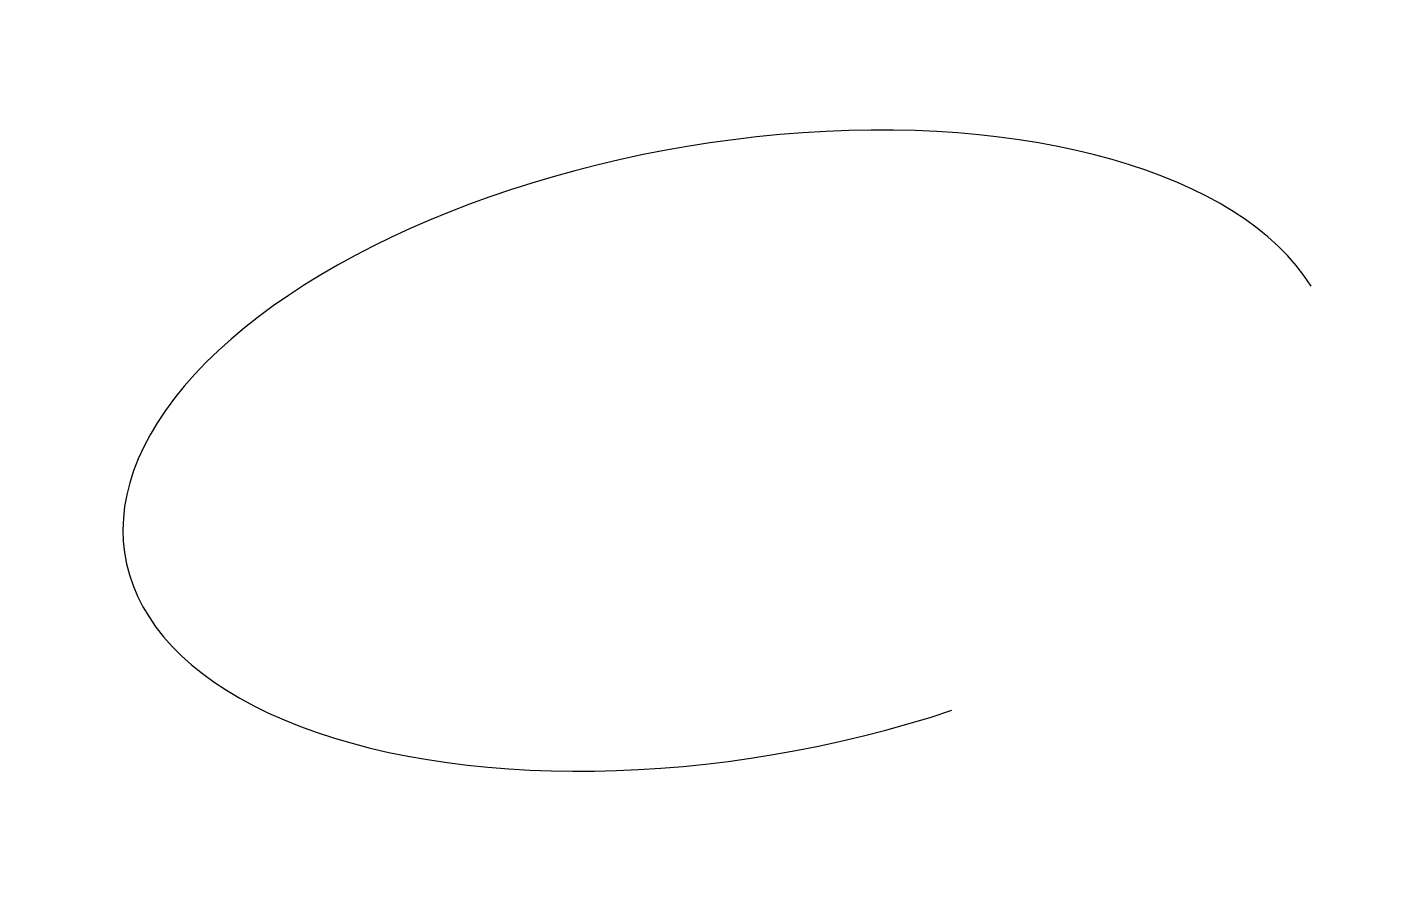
# Model space of a CAD drawing. Header units: metres. Extents: x 5.02 to 11.63, y 9.76 to 13.97.
import ezdxf

# ---------------------------------------------------------------- set-up
doc = ezdxf.new("R2010")
doc.units = ezdxf.units.M

# ---------------------------------------------------------------- blocks, each defined once
blk = doc.blocks.new('LEAF', base_point=(0.4, -0.2, 0.1))
blk.add_ellipse((1, 1), major_axis=(3, 0), ratio=0.5, start_param=0.2, end_param=5)
blk = doc.blocks.new('MID')
blk.add_blockref('LEAF', (3, 4, 1))
blk = doc.blocks.new('TOP')
blk.add_blockref('MID', (1, 1, 1))

msp = doc.modelspace()

# ---------------------------------------------------------------- block references
at = {"rotation": 10}
msp.add_blockref('TOP', (5, 5, 5), dxfattribs=at)

doc.saveas('drawing.dxf')
